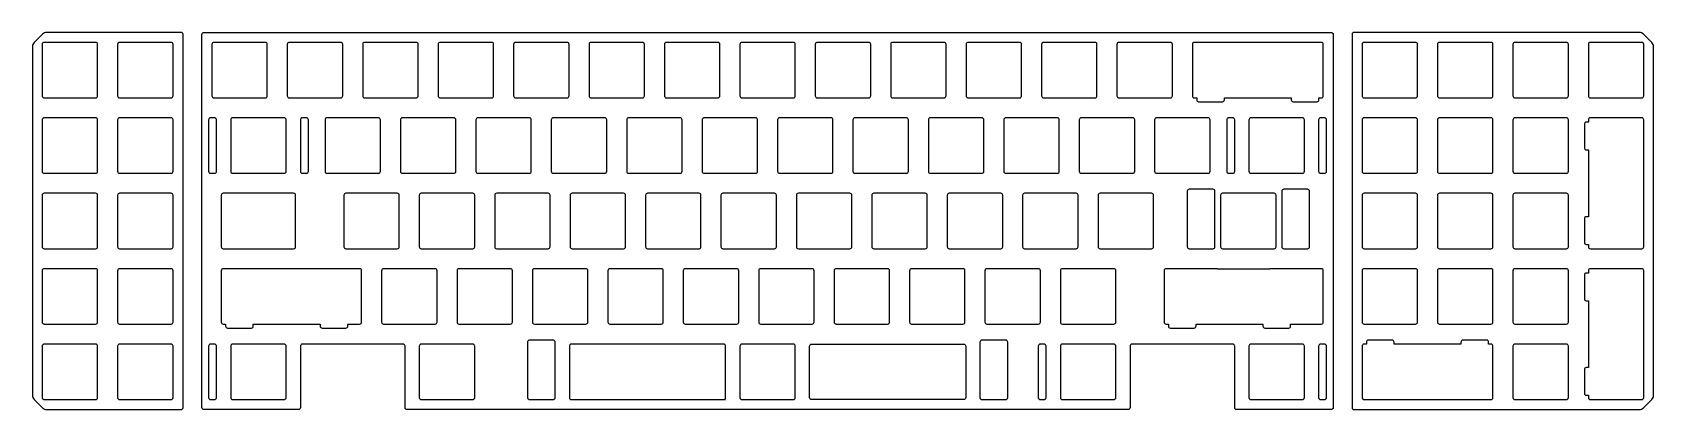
# Model space of a CAD drawing. Header units: millimetres. Extents: x 6 to 415, y 166 to 261.
import ezdxf

# ---------------------------------------------------------------- set-up
doc = ezdxf.new("R2010")
doc.units = ezdxf.units.MM
doc.layers.get('0').update_dxf_attribs({"linetype": 'CONTINUOUS'})

msp = doc.modelspace()

# ---------------------------------------------------------------- linework, layer by layer
for p, q in [((298.82, 258.46), (298.82, 245.46)), ((312.32, 258.96), (299.32, 258.96)), ((321.84, 258.96), (308.84, 258.96)), ((331.37, 258.96), (318.37, 258.96)), ((331.87, 245.46), (331.87, 258.46)), ((299.32, 244.96), (299.9, 244.96)), ((299.9, 244.96), (299.9, 244.46)), ((300.4, 243.96), (306.4, 243.96)), ((306.9, 244.96), (312.32, 244.96)), ((306.9, 244.46), (306.9, 244.96)), ((308.84, 244.96), (321.84, 244.96)), ((318.37, 244.96), (323.78, 244.96)), ((323.78, 244.96), (323.78, 244.46)), ((324.28, 243.96), (330.28, 243.96)), ((330.78, 244.46), (330.78, 244.96)), ((330.78, 244.96), (331.37, 244.96)), ((397.83, 238.32), (397.83, 232.32)), ((398.83, 238.82), (398.33, 238.82)), ((398.83, 239.41), (398.83, 238.82)), ((412.33, 239.91), (399.33, 239.91)), ((412.83, 226.41), (412.83, 239.41)), ((398.33, 231.82), (398.83, 231.82)), ((398.83, 231.82), (398.83, 226.41)), ((398.83, 229.89), (398.83, 216.89)), ((412.83, 216.89), (412.83, 229.89)), ((398.83, 220.36), (398.83, 214.95)), ((412.83, 207.36), (412.83, 220.36)), ((397.83, 214.45), (397.83, 208.45)), ((398.83, 214.95), (398.33, 214.95)), ((398.33, 207.95), (398.83, 207.95)), ((398.83, 207.95), (398.83, 207.36)), ((399.33, 206.86), (412.33, 206.86)), ((53.55, 201.31), (53.55, 188.31)), ((67.05, 201.81), (54.05, 201.81)), ((61.13, 201.81), (55.13, 201.81)), ((76.57, 201.81), (63.57, 201.81)), ((88.48, 201.81), (75.48, 201.81)), ((88.98, 188.31), (88.98, 201.31)), ((265.48, 201.31), (265.48, 188.31)), ((278.98, 201.81), (265.98, 201.81)), ((279.48, 188.31), (279.48, 201.31)), ((291.67, 201.31), (291.67, 188.31)), ((305.17, 201.81), (292.17, 201.81)), ((305.17, 201.81), (318.37, 201.81)), ((331.37, 201.81), (318.37, 201.81)), ((331.87, 188.31), (331.87, 201.31)), ((398.83, 200.72), (398.33, 200.72)), ((398.83, 201.31), (398.83, 200.72)), ((412.33, 201.81), (399.33, 201.81)), ((412.83, 188.31), (412.83, 201.31)), ((397.83, 200.22), (397.83, 194.22)), ((398.33, 193.72), (398.83, 193.72)), ((398.83, 193.72), (398.83, 188.31)), ((398.83, 191.79), (398.83, 178.79)), ((412.83, 178.79), (412.83, 191.79)), ((54.05, 187.81), (54.63, 187.81)), ((54.63, 187.81), (54.63, 187.31)), ((55.13, 186.81), (61.13, 186.81)), ((61.63, 187.81), (67.05, 187.81)), ((61.63, 187.31), (61.63, 187.81)), ((63.57, 187.81), (76.57, 187.81)), ((75.48, 187.81), (78.51, 187.81)), ((78.51, 187.81), (78.51, 187.31)), ((79.01, 186.81), (85.01, 186.81)), ((85.51, 187.81), (88.48, 187.81)), ((85.51, 187.31), (85.51, 187.81)), ((265.98, 187.81), (278.98, 187.81)), ((292.17, 187.81), (292.76, 187.81)), ((292.76, 187.81), (292.76, 187.31)), ((293.26, 186.81), (299.26, 186.81)), ((299.76, 187.31), (299.76, 187.81)), ((299.76, 187.81), (305.17, 187.81)), ((301.7, 187.81), (314.7, 187.81)), ((314.7, 187.81), (316.64, 187.81)), ((316.64, 187.81), (316.64, 187.31)), ((317.14, 186.81), (323.14, 186.81)), ((323.64, 187.81), (331.37, 187.81)), ((323.64, 187.31), (323.64, 187.81)), ((341.68, 182.26), (341.68, 169.26)), ((342.77, 182.76), (342.18, 182.76)), ((342.77, 183.26), (342.77, 182.76)), ((349.27, 183.76), (343.27, 183.76)), ((349.77, 182.76), (349.77, 183.26)), ((355.18, 182.76), (349.77, 182.76)), ((364.7, 182.76), (351.7, 182.76)), ((366.64, 182.76), (361.23, 182.76)), ((366.64, 183.26), (366.64, 182.76)), ((373.14, 183.76), (367.14, 183.76)), ((373.64, 182.76), (373.64, 183.26)), ((374.23, 182.76), (373.64, 182.76)), ((374.73, 169.26), (374.73, 182.26)), ((398.83, 182.26), (398.83, 176.85)), ((412.83, 169.26), (412.83, 182.26)), ((397.83, 176.35), (397.83, 170.35)), ((398.83, 176.85), (398.33, 176.85)), ((179, 168.76), (180.92, 168.76)), ((342.18, 168.76), (355.18, 168.76)), ((351.7, 168.76), (364.7, 168.76)), ((361.23, 168.76), (374.23, 168.76)), ((398.33, 169.85), (398.83, 169.85)), ((398.83, 169.85), (398.83, 169.26)), ((399.33, 168.76), (412.33, 168.76))]:
    msp.add_line(p, q)
for points in [[(8.4, 166.67, 0.198912), (9.46, 166.23), (21.84, 166.23), (43.38, 166.23, 0.414214), (43.88, 166.73), (43.88, 251.96), (43.88, 260.98, 0.414214), (43.38, 261.48), (14.69, 261.48), (9.46, 261.48, 0.198912), (8.4, 261.04), (6.28, 258.92, 0.198912), (5.84, 257.86), (5.84, 169.85, 0.198912), (6.28, 168.79)], [(21.8, 244.96, 0.414214), (22.3, 245.46), (22.3, 258.46, 0.414214), (21.8, 258.96), (8.8, 258.96, 0.414214), (8.3, 258.46), (8.3, 245.46, 0.414214), (8.8, 244.96)], [(27.85, 258.96, 0.414214), (27.35, 258.46), (27.35, 245.46, 0.414214), (27.85, 244.96), (40.85, 244.96, 0.414214), (41.35, 245.46), (41.35, 258.46, 0.414214), (40.85, 258.96)], [(282.58, 166.23), (100.45, 166.23, -0.414214), (99.95, 166.73), (99.95, 169.26), (99.95, 182.26, 0.414214), (99.45, 182.76), (98.45, 182.76), (75.03, 182.76), (74.03, 182.76, 0.414214), (73.53, 182.26), (73.53, 169.26), (73.53, 166.73, -0.414214), (73.03, 166.23), (49.14, 166.23, -0.414214), (48.64, 166.73), (48.64, 251.96), (48.64, 260.98, -0.414214), (49.14, 261.48), (333.89, 261.48, -0.414214), (334.39, 260.98), (334.39, 251.96), (334.39, 166.73, -0.414214), (333.89, 166.23), (310, 166.23, -0.414214), (309.5, 166.73), (309.5, 169.26), (309.5, 182.26, 0.414214), (309, 182.76), (308, 182.76), (284.58, 182.76), (283.58, 182.76, 0.414214), (283.08, 182.26), (283.08, 169.26), (283.08, 166.73, -0.414214)], [(51.67, 258.96, 0.414214), (51.17, 258.46), (51.17, 245.46, 0.414214), (51.67, 244.96), (64.67, 244.96, 0.414214), (65.17, 245.46), (65.17, 258.46, 0.414214), (64.67, 258.96)], [(84.22, 258.46, 0.414214), (83.72, 258.96), (70.72, 258.96, 0.414214), (70.22, 258.46), (70.22, 245.46, 0.414214), (70.72, 244.96), (83.72, 244.96, 0.414214), (84.22, 245.46)], [(89.27, 258.46), (89.27, 245.46, 0.414214), (89.77, 244.96), (102.77, 244.96, 0.414214), (103.27, 245.46), (103.27, 258.46, 0.414214), (102.77, 258.96), (89.77, 258.96, 0.414214)], [(108.32, 258.46), (108.32, 245.46, 0.414214), (108.82, 244.96), (121.82, 244.96, 0.414214), (122.32, 245.46), (122.32, 258.46, 0.414214), (121.82, 258.96), (108.82, 258.96, 0.414214)], [(127.87, 258.96, 0.414214), (127.37, 258.46), (127.37, 245.46, 0.414214), (127.87, 244.96), (140.87, 244.96, 0.414214), (141.37, 245.46), (141.37, 258.46, 0.414214), (140.87, 258.96)], [(159.92, 244.96, 0.414214), (160.42, 245.46), (160.42, 258.46, 0.414214), (159.92, 258.96), (146.92, 258.96, 0.414214), (146.42, 258.46), (146.42, 245.46, 0.414214), (146.92, 244.96)], [(165.97, 258.96, 0.414214), (165.47, 258.46), (165.47, 245.46, 0.414214), (165.97, 244.96), (178.97, 244.96, 0.414214), (179.47, 245.46), (179.47, 258.46, 0.414214), (178.97, 258.96)], [(184.52, 258.46), (184.52, 245.46, 0.414214), (185.02, 244.96), (198.02, 244.96, 0.414214), (198.52, 245.46), (198.52, 258.46, 0.414214), (198.02, 258.96), (185.02, 258.96, 0.414214)], [(217.07, 244.96, 0.414214), (217.57, 245.46), (217.57, 258.46, 0.414214), (217.07, 258.96), (204.07, 258.96, 0.414214), (203.57, 258.46), (203.57, 245.46, 0.414214), (204.07, 244.96)], [(236.62, 245.46), (236.62, 258.46, 0.414214), (236.12, 258.96), (223.12, 258.96, 0.414214), (222.62, 258.46), (222.62, 245.46, 0.414214), (223.12, 244.96), (236.12, 244.96, 0.414214)], [(241.67, 258.46), (241.67, 245.46, 0.414214), (242.17, 244.96), (255.17, 244.96, 0.414214), (255.67, 245.46), (255.67, 258.46, 0.414214), (255.17, 258.96), (242.17, 258.96, 0.414214)], [(274.72, 258.46, 0.414214), (274.22, 258.96), (261.22, 258.96, 0.414214), (260.72, 258.46), (260.72, 245.46, 0.414214), (261.22, 244.96), (274.22, 244.96, 0.414214), (274.72, 245.46)], [(293.27, 244.96, 0.414214), (293.77, 245.46), (293.77, 258.46, 0.414214), (293.27, 258.96), (280.27, 258.96, 0.414214), (279.77, 258.46), (279.77, 245.46, 0.414214), (280.27, 244.96)], [(400.04, 166.23), (411.68, 166.23, 0.198912), (412.74, 166.67), (414.86, 168.79, 0.198912), (415.3, 169.85), (415.3, 257.86, 0.198913), (414.86, 258.92), (412.74, 261.04, 0.198912), (411.68, 261.48), (409.56, 261.48), (339.65, 261.48, 0.414214), (339.15, 260.98), (339.15, 251.96), (339.15, 166.73, 0.414214), (339.65, 166.23)], [(355.18, 244.96, 0.414214), (355.68, 245.46), (355.68, 258.46, 0.414214), (355.18, 258.96), (342.18, 258.96, 0.414214), (341.68, 258.46), (341.68, 245.46, 0.414214), (342.18, 244.96)], [(374.73, 258.46, 0.414214), (374.23, 258.96), (361.23, 258.96, 0.414214), (360.73, 258.46), (360.73, 245.46, 0.414214), (361.23, 244.96), (374.23, 244.96, 0.414214), (374.73, 245.46)], [(393.78, 258.46, 0.414214), (393.28, 258.96), (380.28, 258.96, 0.414214), (379.78, 258.46), (379.78, 245.46, 0.414214), (380.28, 244.96), (393.28, 244.96, 0.414214), (393.78, 245.46)], [(399.33, 244.96), (412.33, 244.96, 0.414214), (412.83, 245.46), (412.83, 258.46, 0.414214), (412.33, 258.96), (399.33, 258.96, 0.414214), (398.83, 258.46), (398.83, 245.46, 0.414214)], [(8.3, 239.41), (8.3, 226.41, 0.414214), (8.8, 225.91), (21.8, 225.91, 0.414214), (22.3, 226.41), (22.3, 239.41, 0.414214), (21.8, 239.91), (8.8, 239.91, 0.414214)], [(40.85, 225.91, 0.414214), (41.35, 226.41), (41.35, 239.41, 0.414214), (40.85, 239.91), (27.85, 239.91, 0.414214), (27.35, 239.41), (27.35, 226.41, 0.414214), (27.85, 225.91)], [(51.83, 225.91, 0.414214), (52.33, 226.41), (52.33, 239.41, 0.414214), (51.83, 239.91), (50.83, 239.91, 0.414214), (50.33, 239.41), (50.33, 226.41, 0.414214), (50.83, 225.91)], [(55.93, 226.41, 0.414214), (56.43, 225.91), (69.43, 225.91, 0.414214), (69.93, 226.41), (69.93, 239.41, 0.414214), (69.43, 239.91), (56.43, 239.91, 0.414214), (55.93, 239.41)], [(75.53, 239.41, 0.414214), (75.03, 239.91), (74.03, 239.91, 0.414214), (73.53, 239.41), (73.53, 226.41, 0.414214), (74.03, 225.91), (75.03, 225.91, 0.414214), (75.53, 226.41)], [(93.74, 226.41), (93.74, 239.41, 0.414214), (93.24, 239.91), (80.24, 239.91, 0.414214), (79.74, 239.41), (79.74, 226.41, 0.414214), (80.24, 225.91), (93.24, 225.91, 0.414214)], [(98.79, 226.41, 0.414214), (99.29, 225.91), (112.29, 225.91, 0.414214), (112.79, 226.41), (112.79, 239.41, 0.414214), (112.29, 239.91), (99.29, 239.91, 0.414214), (98.79, 239.41)], [(118.34, 225.91), (131.34, 225.91, 0.414214), (131.84, 226.41), (131.84, 239.41, 0.414214), (131.34, 239.91), (118.34, 239.91, 0.414214), (117.84, 239.41), (117.84, 226.41, 0.414214)], [(150.39, 225.91, 0.414214), (150.89, 226.41), (150.89, 239.41, 0.414214), (150.39, 239.91), (137.39, 239.91, 0.414214), (136.89, 239.41), (136.89, 226.41, 0.414214), (137.39, 225.91)], [(156.44, 225.91), (169.44, 225.91, 0.414214), (169.94, 226.41), (169.94, 239.41, 0.414214), (169.44, 239.91), (156.44, 239.91, 0.414214), (155.94, 239.41), (155.94, 226.41, 0.414214)], [(174.99, 239.41), (174.99, 226.41, 0.414214), (175.49, 225.91), (188.49, 225.91, 0.414214), (188.99, 226.41), (188.99, 239.41, 0.414214), (188.49, 239.91), (175.49, 239.91, 0.414214)], [(194.54, 225.91), (207.54, 225.91, 0.414214), (208.04, 226.41), (208.04, 239.41, 0.414214), (207.54, 239.91), (194.54, 239.91, 0.414214), (194.04, 239.41), (194.04, 226.41, 0.414214)], [(213.09, 239.41), (213.09, 226.41, 0.414214), (213.59, 225.91), (226.59, 225.91, 0.414214), (227.09, 226.41), (227.09, 239.41, 0.414214), (226.59, 239.91), (213.59, 239.91, 0.414214)], [(245.64, 239.91), (232.64, 239.91, 0.414214), (232.14, 239.41), (232.14, 226.41, 0.414214), (232.64, 225.91), (245.64, 225.91, 0.414214), (246.14, 226.41), (246.14, 239.41, 0.414214)], [(251.19, 226.41, 0.414214), (251.69, 225.91), (264.69, 225.91, 0.414214), (265.19, 226.41), (265.19, 239.41, 0.414214), (264.69, 239.91), (251.69, 239.91, 0.414214), (251.19, 239.41)], [(284.24, 226.41), (284.24, 239.41, 0.414214), (283.74, 239.91), (270.74, 239.91, 0.414214), (270.24, 239.41), (270.24, 226.41, 0.414214), (270.74, 225.91), (283.74, 225.91, 0.414214)], [(289.29, 226.41, 0.414214), (289.79, 225.91), (302.79, 225.91, 0.414214), (303.29, 226.41), (303.29, 239.41, 0.414214), (302.79, 239.91), (289.79, 239.91, 0.414214), (289.29, 239.41)], [(309, 225.91, 0.414214), (309.5, 226.41), (309.5, 239.41, 0.414214), (309, 239.91), (308, 239.91, 0.414214), (307.5, 239.41), (307.5, 226.41, 0.414214), (308, 225.91)], [(326.6, 225.91, 0.414214), (327.1, 226.41), (327.1, 239.41, 0.414214), (326.6, 239.91), (313.6, 239.91, 0.414214), (313.1, 239.41), (313.1, 226.41, 0.414214), (313.6, 225.91)], [(332.7, 226.41), (332.7, 239.41, 0.414214), (332.2, 239.91), (331.2, 239.91, 0.414214), (330.7, 239.41), (330.7, 226.41, 0.414214), (331.2, 225.91), (332.2, 225.91, 0.414214)], [(355.68, 239.41, 0.414214), (355.18, 239.91), (342.18, 239.91, 0.414214), (341.68, 239.41), (341.68, 226.41, 0.414214), (342.18, 225.91), (355.18, 225.91, 0.414214), (355.68, 226.41)], [(374.23, 225.91, 0.414214), (374.73, 226.41), (374.73, 239.41, 0.414214), (374.23, 239.91), (361.23, 239.91, 0.414214), (360.73, 239.41), (360.73, 226.41, 0.414214), (361.23, 225.91)], [(393.28, 239.91), (380.28, 239.91, 0.414214), (379.78, 239.41), (379.78, 226.41, 0.414214), (380.28, 225.91), (393.28, 225.91, 0.414214), (393.78, 226.41), (393.78, 239.41, 0.414214)], [(298.02, 221.86, 0.414214), (297.52, 221.36), (297.52, 207.36, 0.414214), (298.02, 206.86), (304.02, 206.86, 0.414214), (304.52, 207.36), (304.52, 221.36, 0.414214), (304.02, 221.86)], [(321.4, 207.36, 0.414214), (321.9, 206.86), (327.9, 206.86, 0.414214), (328.4, 207.36), (328.4, 221.36, 0.414214), (327.9, 221.86), (321.9, 221.86, 0.414214), (321.4, 221.36)], [(8.8, 220.86, 0.414214), (8.3, 220.36), (8.3, 207.36, 0.414214), (8.8, 206.86), (21.8, 206.86, 0.414214), (22.3, 207.36), (22.3, 220.36, 0.414214), (21.8, 220.86)], [(40.85, 206.86, 0.414214), (41.35, 207.36), (41.35, 220.36, 0.414214), (40.85, 220.86), (27.85, 220.86, 0.414214), (27.35, 220.36), (27.35, 207.36, 0.414214), (27.85, 206.86)], [(58.81, 206.86), (71.81, 206.86, 0.414214), (72.31, 207.36), (72.31, 220.36, 0.414214), (71.81, 220.86), (58.81, 220.86), (54.05, 220.86, 0.414214), (53.55, 220.36), (53.55, 207.36, 0.414214), (54.05, 206.86)], [(84.5, 207.36, 0.414214), (85, 206.86), (98, 206.86, 0.414214), (98.5, 207.36), (98.5, 220.36, 0.414214), (98, 220.86), (85, 220.86, 0.414214), (84.5, 220.36)], [(117.05, 220.86), (104.05, 220.86, 0.414214), (103.55, 220.36), (103.55, 207.36, 0.414214), (104.05, 206.86), (117.05, 206.86, 0.414214), (117.55, 207.36), (117.55, 220.36, 0.414214)], [(122.6, 207.36, 0.414214), (123.1, 206.86), (136.1, 206.86, 0.414214), (136.6, 207.36), (136.6, 220.36, 0.414214), (136.1, 220.86), (123.1, 220.86, 0.414214), (122.6, 220.36)], [(155.65, 207.36), (155.65, 220.36, 0.414214), (155.15, 220.86), (142.15, 220.86, 0.414214), (141.65, 220.36), (141.65, 207.36, 0.414214), (142.15, 206.86), (155.15, 206.86, 0.414214)], [(174.7, 220.36, 0.414214), (174.2, 220.86), (161.2, 220.86, 0.414214), (160.7, 220.36), (160.7, 207.36, 0.414214), (161.2, 206.86), (174.2, 206.86, 0.414214), (174.7, 207.36)], [(193.25, 220.86), (180.25, 220.86, 0.414214), (179.75, 220.36), (179.75, 207.36, 0.414214), (180.25, 206.86), (193.25, 206.86, 0.414214), (193.75, 207.36), (193.75, 220.36, 0.414214)], [(198.8, 207.36, 0.414214), (199.3, 206.86), (212.3, 206.86, 0.414214), (212.8, 207.36), (212.8, 220.36, 0.414214), (212.3, 220.86), (199.3, 220.86, 0.414214), (198.8, 220.36)], [(231.35, 206.86, 0.414214), (231.85, 207.36), (231.85, 220.36, 0.414214), (231.35, 220.86), (218.35, 220.86, 0.414214), (217.85, 220.36), (217.85, 207.36, 0.414214), (218.35, 206.86)], [(236.9, 220.36), (236.9, 207.36, 0.414214), (237.4, 206.86), (250.4, 206.86, 0.414214), (250.9, 207.36), (250.9, 220.36, 0.414214), (250.4, 220.86), (237.4, 220.86, 0.414214)], [(256.45, 220.86, 0.414214), (255.95, 220.36), (255.95, 207.36, 0.414214), (256.45, 206.86), (269.45, 206.86, 0.414214), (269.95, 207.36), (269.95, 220.36, 0.414214), (269.45, 220.86)], [(275, 207.36, 0.414214), (275.5, 206.86), (288.5, 206.86, 0.414214), (289, 207.36), (289, 220.36, 0.414214), (288.5, 220.86), (275.5, 220.86, 0.414214), (275, 220.36)], [(319.96, 207.36), (319.96, 220.36, 0.414214), (319.46, 220.86), (306.46, 220.86, 0.414214), (305.96, 220.36), (305.96, 207.36, 0.414214), (306.46, 206.86), (319.46, 206.86, 0.414214)], [(342.18, 206.86), (355.18, 206.86, 0.414214), (355.68, 207.36), (355.68, 220.36, 0.414214), (355.18, 220.86), (342.18, 220.86, 0.414214), (341.68, 220.36), (341.68, 207.36, 0.414214)], [(374.73, 220.36, 0.414214), (374.23, 220.86), (361.23, 220.86, 0.414214), (360.73, 220.36), (360.73, 207.36, 0.414214), (361.23, 206.86), (374.23, 206.86, 0.414214), (374.73, 207.36)], [(379.78, 207.36, 0.414214), (380.28, 206.86), (393.28, 206.86, 0.414214), (393.78, 207.36), (393.78, 220.36, 0.414214), (393.28, 220.86), (380.28, 220.86, 0.414214), (379.78, 220.36)], [(21.8, 187.81, 0.414214), (22.3, 188.31), (22.3, 201.31, 0.414214), (21.8, 201.81), (8.8, 201.81, 0.414214), (8.3, 201.31), (8.3, 188.31, 0.414214), (8.8, 187.81)], [(27.85, 201.81, 0.414214), (27.35, 201.31), (27.35, 188.31, 0.414214), (27.85, 187.81), (40.85, 187.81, 0.414214), (41.35, 188.31), (41.35, 201.31, 0.414214), (40.85, 201.81)], [(94.03, 188.31, 0.414214), (94.53, 187.81), (107.53, 187.81, 0.414214), (108.03, 188.31), (108.03, 201.31, 0.414214), (107.53, 201.81), (94.53, 201.81, 0.414214), (94.03, 201.31)], [(113.08, 188.31, 0.414214), (113.58, 187.81), (126.58, 187.81, 0.414214), (127.08, 188.31), (127.08, 201.31, 0.414214), (126.58, 201.81), (113.58, 201.81, 0.414214), (113.08, 201.31)], [(132.13, 201.31), (132.13, 188.31, 0.414214), (132.63, 187.81), (145.63, 187.81, 0.414214), (146.13, 188.31), (146.13, 201.31, 0.414214), (145.63, 201.81), (132.63, 201.81, 0.414214)], [(151.68, 187.81), (164.68, 187.81, 0.414214), (165.18, 188.31), (165.18, 201.31, 0.414214), (164.68, 201.81), (151.68, 201.81, 0.414214), (151.18, 201.31), (151.18, 188.31, 0.414214)], [(170.73, 187.81), (183.73, 187.81, 0.414214), (184.23, 188.31), (184.23, 201.31, 0.414214), (183.73, 201.81), (170.73, 201.81, 0.414214), (170.23, 201.31), (170.23, 188.31, 0.414214)], [(202.78, 187.81, 0.414214), (203.28, 188.31), (203.28, 201.31, 0.414214), (202.78, 201.81), (189.78, 201.81, 0.414214), (189.28, 201.31), (189.28, 188.31, 0.414214), (189.78, 187.81)], [(208.33, 201.31), (208.33, 188.31, 0.414214), (208.83, 187.81), (221.83, 187.81, 0.414214), (222.33, 188.31), (222.33, 201.31, 0.414214), (221.83, 201.81), (208.83, 201.81, 0.414214)], [(241.38, 188.31), (241.38, 201.31, 0.414214), (240.88, 201.81), (227.88, 201.81, 0.414214), (227.38, 201.31), (227.38, 188.31, 0.414214), (227.88, 187.81), (240.88, 187.81, 0.414214)], [(259.93, 187.81, 0.414214), (260.43, 188.31), (260.43, 201.31, 0.414214), (259.93, 201.81), (246.93, 201.81, 0.414214), (246.43, 201.31), (246.43, 188.31, 0.414214), (246.93, 187.81)], [(355.18, 201.81), (342.18, 201.81, 0.414214), (341.68, 201.31), (341.68, 188.31, 0.414214), (342.18, 187.81), (355.18, 187.81, 0.414214), (355.68, 188.31), (355.68, 201.31, 0.414214)], [(374.73, 201.31, 0.414214), (374.23, 201.81), (361.23, 201.81, 0.414214), (360.73, 201.31), (360.73, 188.31, 0.414214), (361.23, 187.81), (374.23, 187.81, 0.414214), (374.73, 188.31)], [(393.28, 201.81), (380.28, 201.81, 0.414214), (379.78, 201.31), (379.78, 188.31, 0.414214), (380.28, 187.81), (393.28, 187.81, 0.414214), (393.78, 188.31), (393.78, 201.31, 0.414214)], [(22.3, 182.26, 0.414214), (21.8, 182.76), (8.8, 182.76, 0.414214), (8.3, 182.26), (8.3, 169.26, 0.414214), (8.8, 168.76), (21.8, 168.76, 0.414214), (22.3, 169.26)], [(27.85, 168.76), (40.85, 168.76, 0.414214), (41.35, 169.26), (41.35, 182.26, 0.414214), (40.85, 182.76), (27.85, 182.76, 0.414214), (27.35, 182.26), (27.35, 169.26, 0.414214)], [(51.83, 168.76, 0.414214), (52.33, 169.26), (52.33, 182.26, 0.414214), (51.83, 182.76), (50.83, 182.76, 0.414214), (50.33, 182.26), (50.33, 169.26, 0.414214), (50.83, 168.76)], [(56.43, 182.76, 0.414214), (55.93, 182.26), (55.93, 169.26, 0.414214), (56.43, 168.76), (69.43, 168.76, 0.414214), (69.93, 169.26), (69.93, 182.26, 0.414214), (69.43, 182.76)], [(104.05, 182.76, 0.414214), (103.55, 182.26), (103.55, 169.26, 0.414214), (104.05, 168.76), (117.05, 168.76, 0.414214), (117.55, 169.26), (117.55, 182.26, 0.414214), (117.05, 182.76)], [(131.37, 168.76), (137.37, 168.76, 0.414214), (137.87, 169.26), (137.87, 183.26, 0.414214), (137.37, 183.76), (131.37, 183.76, 0.414214), (130.87, 183.26), (130.87, 169.26, 0.414214)], [(180.92, 175.76), (180.92, 182.26, 0.414214), (180.42, 182.76), (141.97, 182.76, 0.414214), (141.47, 182.26), (141.47, 169.26, 0.414214), (141.97, 168.76), (180.42, 168.76, 0.414214), (180.92, 169.26)], [(198.52, 182.26, 0.414214), (198.02, 182.76), (185.02, 182.76, 0.414214), (184.52, 182.26), (184.52, 169.26, 0.414214), (185.02, 168.76), (198.02, 168.76, 0.414214), (198.52, 169.26)], [(202.12, 182.26, -0.414214), (202.62, 182.76), (241.07, 182.76, -0.414214), (241.57, 182.26), (241.57, 169.26, -0.414214), (241.07, 168.76), (202.62, 168.76, -0.414214), (202.12, 169.26), (202.12, 175.76)], [(245.67, 183.76, 0.414214), (245.17, 183.26), (245.17, 169.26, 0.414214), (245.67, 168.76), (251.67, 168.76, 0.414214), (252.17, 169.26), (252.17, 183.26, 0.414214), (251.67, 183.76)], [(261.38, 168.76, 0.414214), (261.88, 169.26), (261.88, 182.26, 0.414214), (261.38, 182.76), (260.38, 182.76, 0.414214), (259.88, 182.26), (259.88, 169.26, 0.414214), (260.38, 168.76)], [(265.98, 168.76), (278.98, 168.76, 0.414214), (279.48, 169.26), (279.48, 182.26, 0.414214), (278.98, 182.76), (265.98, 182.76, 0.414214), (265.48, 182.26), (265.48, 169.26, 0.414214)], [(326.6, 182.76), (313.6, 182.76, 0.414214), (313.1, 182.26), (313.1, 169.26, 0.414214), (313.6, 168.76), (326.6, 168.76, 0.414214), (327.1, 169.26), (327.1, 182.26, 0.414214)], [(332.2, 182.76), (331.2, 182.76, 0.414214), (330.7, 182.26), (330.7, 169.26, 0.414214), (331.2, 168.76), (332.2, 168.76, 0.414214), (332.7, 169.26), (332.7, 182.26, 0.414214)], [(380.28, 168.76), (393.28, 168.76, 0.414214), (393.78, 169.26), (393.78, 182.26, 0.414214), (393.28, 182.76), (380.28, 182.76, 0.414214), (379.78, 182.26), (379.78, 169.26, 0.414214)]]:
    msp.add_lwpolyline(points, format="xyb", close=True)
for centre, start, end in [((299.32, 258.46), 90, 180), ((331.37, 258.46), 0, 90), ((299.32, 245.46), 180, 270), ((300.4, 244.46), 180, 270), ((306.4, 244.46), -90, 0), ((324.28, 244.46), 180, 270), ((330.28, 244.46), -90, 0), ((331.37, 245.46), -90, 0), ((398.33, 238.32), 90, 180), ((399.33, 239.41), 90, 180), ((412.33, 239.41), 0, 90), ((398.33, 232.32), 180, 270), ((398.33, 214.45), 90, 180), ((398.33, 208.45), 180, 270), ((399.33, 207.36), 180, 270), ((412.33, 207.36), -90, 0), ((54.05, 201.31), 90, 180), ((88.48, 201.31), 0, 90), ((265.98, 201.31), 90, 180), ((278.98, 201.31), 0, 90), ((292.17, 201.31), 90, 180), ((331.37, 201.31), 0, 90), ((398.33, 200.22), 90, 180), ((399.33, 201.31), 90, 180), ((412.33, 201.31), 0, 90), ((398.33, 194.22), 180, 270), ((54.05, 188.31), 180, 270), ((55.13, 187.31), 180, 270), ((61.13, 187.31), -90, 0), ((79.01, 187.31), 180, 270), ((85.01, 187.31), -90, 0), ((88.48, 188.31), -90, 0), ((265.98, 188.31), 180, 270), ((278.98, 188.31), -90, 0), ((292.17, 188.31), 180, 270), ((293.26, 187.31), 180, 270), ((299.26, 187.31), -90, 0), ((317.14, 187.31), 180, 270), ((323.14, 187.31), -90, 0), ((331.37, 188.31), -90, 0), ((342.18, 182.26), 90, 180), ((343.27, 183.26), 90, 180), ((349.27, 183.26), 0, 90), ((367.14, 183.26), 90, 180), ((373.14, 183.26), 0, 90), ((374.23, 182.26), 0, 90), ((398.33, 176.35), 90, 180), ((342.18, 169.26), 180, 270), ((374.23, 169.26), -90, 0), ((398.33, 170.35), 180, 270), ((399.33, 169.26), 180, 270), ((412.33, 169.26), -90, 0)]:
    msp.add_arc(centre, 0.5, start, end)

doc.saveas('drawing.dxf')
